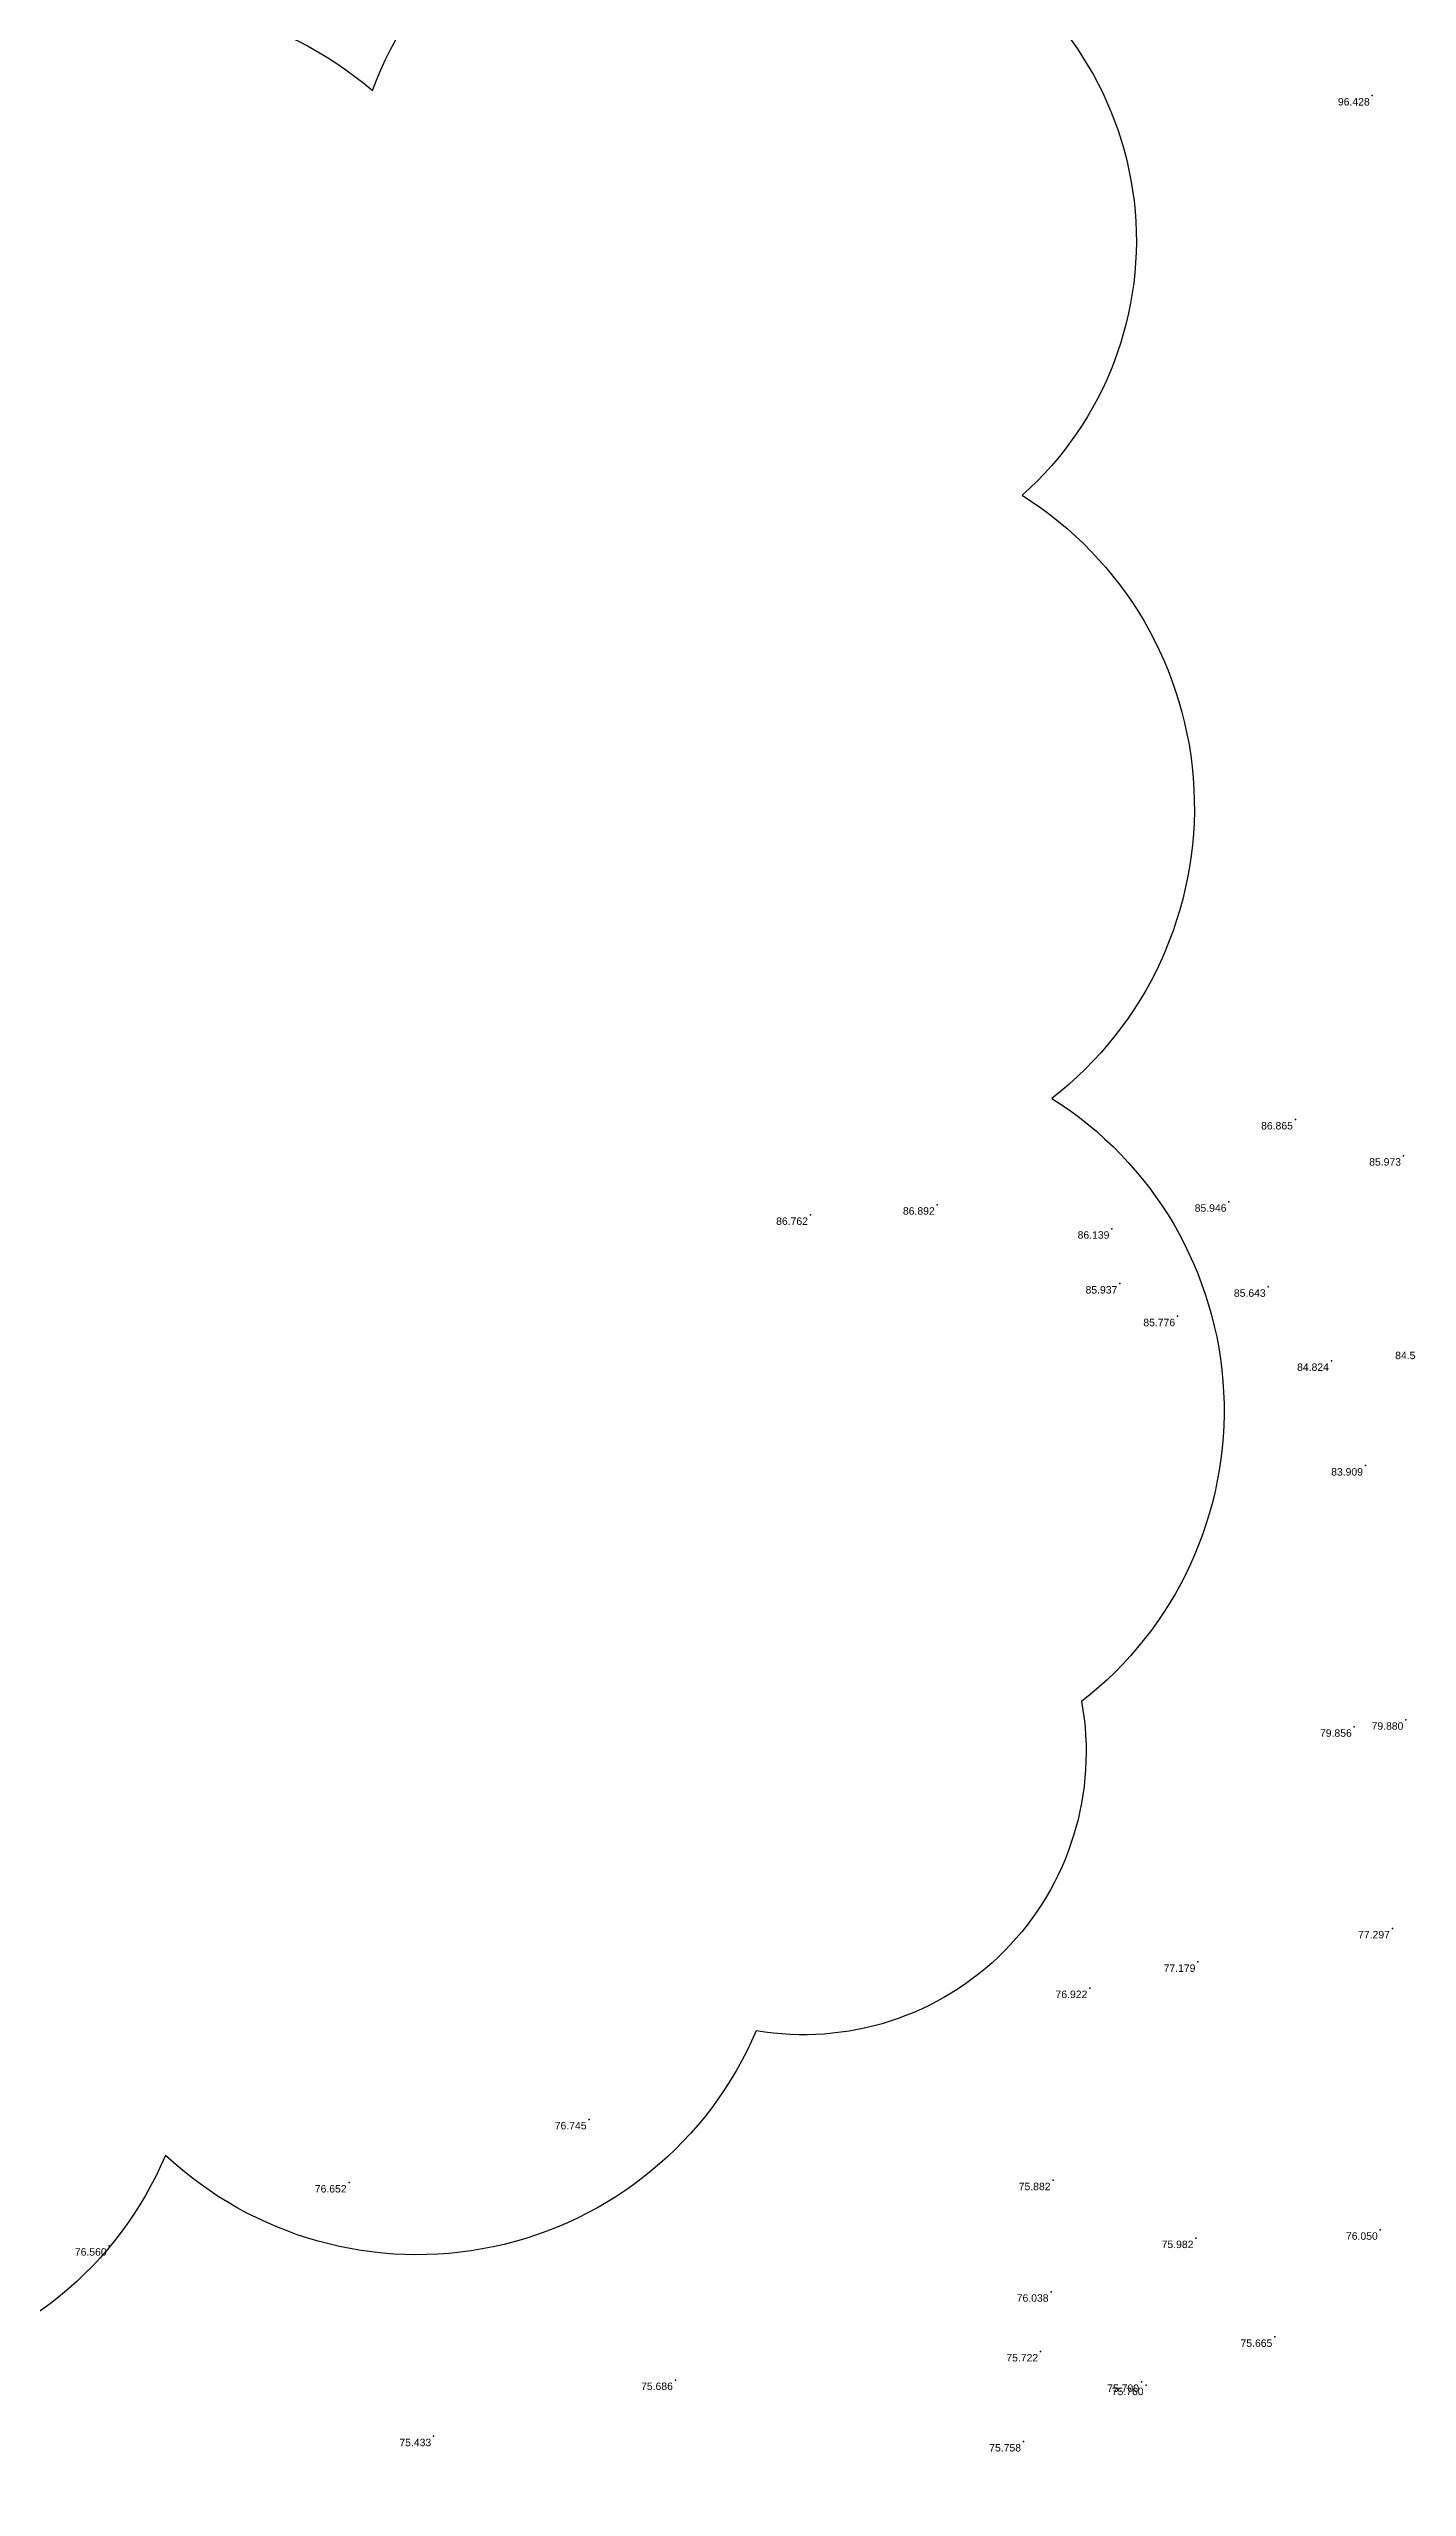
# Model space of a CAD drawing. Header units: millimetres. Extents: x 706139 to 707011, y 753722 to 954403.
# Drawn here: x 706671.3 to 706726, y 953785.2 to 953883.4 of the extents above; entities that cross this region are included whole.
import ezdxf
from ezdxf.enums import TextEntityAlignment as Align

# ---------------------------------------------------------------- set-up
doc = ezdxf.new("R2010")
doc.units = ezdxf.units.MM
doc.linetypes.add('SOLID_LINE', pattern=[0])
doc.layers.add('Height', color=7, linetype='Continuous')
doc.styles.get("Standard").update_dxf_attribs({"font": 'arial.ttf'})

msp = doc.modelspace()

# ---------------------------------------------------------------- linework, layer by layer
msp.add_lwpolyline([(706630.1639, 953788.8999, -0.5205671), (706635.8233, 953812.5596, -0.5205671), (706641.4827, 953836.2194, -0.5205671), (706647.1421, 953859.8792, -0.5205671), (706660.7724, 953875.6988, -0.5205671), (706684.3353, 953881.7488, -0.5205671), (706707.8983, 953887.7987, -0.5205671), (706710.5239, 953865.4405, -0.5205671), (706711.72, 953841.1427, -0.5205671), (706712.9161, 953816.8449, -0.5205671), (706699.8036, 953803.5815, -0.5205671), (706675.9997, 953798.5631, -0.5205671), (706652.1957, 953793.5447, -0.5205671)], format="xyb", close=True)
at = {"color": 0, "linetype": 'SOLID_LINE'}
for p in [(706724.63, 953881.544, 96.428), (706721.5342, 953840.2917, 86.8653), (706725.8904, 953838.8354, 85.9729), (706707.0998, 953836.8592, 86.8919), (706718.858, 953836.9767, 85.9456), (706701.9889, 953836.447, 86.762), (706714.139, 953835.8922, 86.1393), (706714.4593, 953833.6816, 85.9367), (706720.4374, 953833.5514, 85.643), (706716.7866, 953832.3657, 85.7757), (706722.9849, 953830.5671, 84.8243), (706724.3573, 953826.3483, 83.9086), (706725.9876, 953816.1099, 79.8805), (706725.9876, 953816.1099, 79.8805), (706723.9084, 953815.8258, 79.8557), (706723.9084, 953815.8258, 79.8557), (706725.4438, 953807.7047, 77.2975), (706725.4438, 953807.7047, 77.2975), (706717.6063, 953806.3538, 77.1785), (706717.6063, 953806.3538, 77.1785), (706713.2491, 953805.3007, 76.9219), (706713.2491, 953805.3007, 76.9219), (706693.067, 953800.01, 76.745), (706683.396, 953797.466, 76.652), (706711.7658, 953797.5593, 75.8819), (706711.7658, 953797.5593, 75.8819), (706724.9545, 953795.5617, 76.0497), (706724.9545, 953795.5617, 76.0497), (706673.725, 953794.922, 76.56), (706717.5266, 953795.2261, 75.9816), (706717.5266, 953795.2261, 75.9816), (706711.686, 953793.0662, 76.0384), (706711.686, 953793.0662, 76.0384), (706711.2676, 953790.6596, 75.7221), (706711.2676, 953790.6596, 75.7221), (706720.7046, 953791.2467, 75.6655), (706720.7046, 953791.2467, 75.6655), (706696.546, 953789.509, 75.686), (706715.3317, 953789.4329, 75.7002), (706715.3317, 953789.4329, 75.7002), (706715.5152, 953789.3015, 75.7604), (706715.5152, 953789.3015, 75.7604), (706686.805, 953787.246, 75.433), (706710.5761, 953787.0316, 75.7578), (706710.5761, 953787.0316, 75.7578)]:
    msp.add_point(p, dxfattribs=at)

# ---------------------------------------------------------------- texts
at = {"layer": 'Height', "color": 4, "linetype": 'SOLID_LINE'}
for s, p in [('96.428', (706724.53, 953881.444, 96.428)), ('86.865', (706721.4342, 953840.1917, 86.8653)), ('85.973', (706725.7904, 953838.7354, 85.9729)), ('86.892', (706706.9998, 953836.7592, 86.8919)), ('85.946', (706718.758, 953836.8767, 85.9456)), ('86.762', (706701.8889, 953836.347, 86.762)), ('86.139', (706714.039, 953835.7922, 86.1393)), ('85.937', (706714.3593, 953833.5816, 85.9367)), ('85.643', (706720.3374, 953833.4514, 85.643)), ('85.776', (706716.6866, 953832.2657, 85.7757)), ('84.548', (706726.8381, 953830.9385, 84.5478)), ('84.824', (706722.8849, 953830.4671, 84.8243)), ('83.909', (706724.2573, 953826.2483, 83.9086)), ('79.856', (706723.8084, 953815.7258, 79.8557)), ('79.856', (706723.8084, 953815.7258, 79.8557)), ('79.880', (706725.8876, 953816.0099, 79.8805)), ('79.880', (706725.8876, 953816.0099, 79.8805)), ('77.297', (706725.3438, 953807.6047, 77.2975)), ('77.297', (706725.3438, 953807.6047, 77.2975)), ('77.179', (706717.5063, 953806.2538, 77.1785)), ('77.179', (706717.5063, 953806.2538, 77.1785)), ('76.922', (706713.1491, 953805.2007, 76.9219)), ('76.922', (706713.1491, 953805.2007, 76.9219)), ('76.745', (706692.967, 953799.91, 76.745)), ('75.882', (706711.6658, 953797.4593, 75.8819)), ('75.882', (706711.6658, 953797.4593, 75.8819)), ('76.652', (706683.296, 953797.366, 76.652)), ('76.560', (706673.625, 953794.822, 76.56)), ('75.982', (706717.4266, 953795.1261, 75.9816)), ('75.982', (706717.4266, 953795.1261, 75.9816)), ('76.050', (706724.8545, 953795.4617, 76.0497)), ('76.050', (706724.8545, 953795.4617, 76.0497)), ('76.038', (706711.586, 953792.9662, 76.0384)), ('76.038', (706711.586, 953792.9662, 76.0384)), ('75.665', (706720.6046, 953791.1467, 75.6655)), ('75.665', (706720.6046, 953791.1467, 75.6655)), ('75.722', (706711.1676, 953790.5596, 75.7221)), ('75.722', (706711.1676, 953790.5596, 75.7221)), ('75.686', (706696.446, 953789.409, 75.686)), ('75.700', (706715.2317, 953789.3329, 75.7002)), ('75.700', (706715.2317, 953789.3329, 75.7002)), ('75.760', (706715.4152, 953789.2015, 75.7604)), ('75.760', (706715.4152, 953789.2015, 75.7604)), ('75.433', (706686.705, 953787.146, 75.433)), ('75.758', (706710.4761, 953786.9316, 75.7578)), ('75.758', (706710.4761, 953786.9316, 75.7578))]:
    msp.add_text(s, height=0.3, dxfattribs=at).set_placement(p, align=Align.TOP_RIGHT)

doc.saveas('drawing.dxf')
